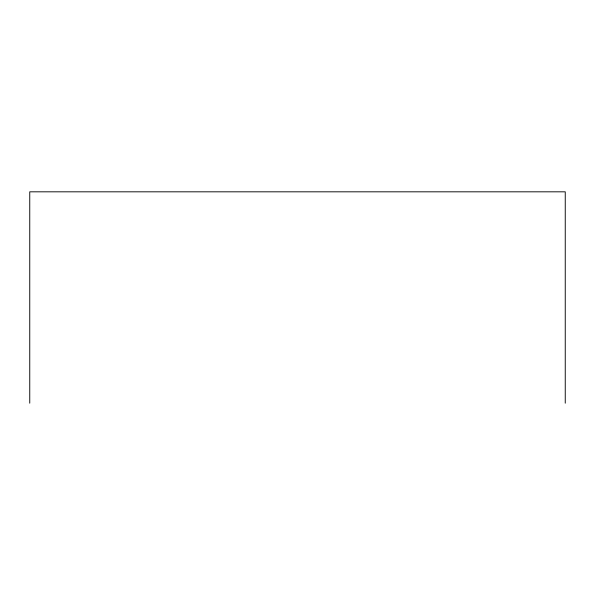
<?xml version="1.0" encoding="UTF-8"?>
<svg xmlns="http://www.w3.org/2000/svg" width="595" height="595" viewBox="0 0 595 595"><rect width="100%" height="100%" fill="white"/><g stroke="black" fill="none" stroke-linecap="round" stroke-linejoin="round"><path stroke-width="0.89" d="M565.25 403.179L565.25 191.821L29.75 191.821L29.75 403.179"/></g></svg>
